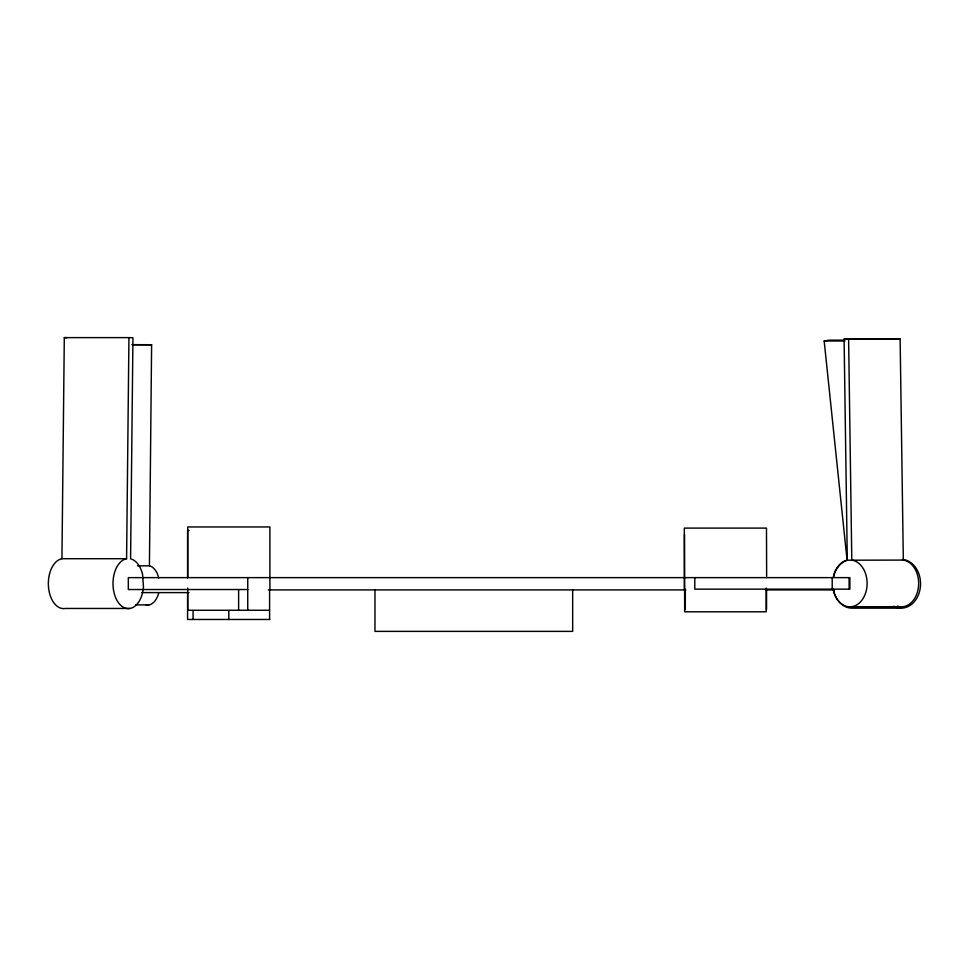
<?xml version="1.0" encoding="UTF-8"?>
<svg xmlns="http://www.w3.org/2000/svg" width="969" height="969" viewBox="0 0 969 969"><rect width="100%" height="100%" fill="white"/><g stroke="black" fill="none" stroke-linecap="round" stroke-linejoin="round"><path stroke-width="1.45" d="M130.064 608.459L65.42 608.459A25.037 15.334 -90 0 1 48.45 586.415A25.037 15.334 -90 0 1 61.943 558.713L64.305 337.624L128.938 337.624L132.947 337.733L130.585 558.822A25.037 15.334 -90 0 1 142.588 574.399L143.485 587.287L142.382 593.561A25.037 15.334 -90 0 1 116.001 598.479A25.037 15.334 -90 0 1 126.588 558.713L128.938 337.624M158.795 578.021L157.293 573.575A19.707 11.991 90 0 0 149.42 565.823L151.612 344.734L132.123 344.649M158.759 592.604L158.662 593.149A19.707 11.991 -90 0 1 145.895 604.801M897.282 606.158A23.462 17.248 -90 0 0 918.394 587.517A23.462 17.248 -90 0 0 903.326 560.082L900.128 339.005L848.602 339.005L844.096 339.126L847.294 560.203A23.462 17.248 -90 0 0 833.824 574.847L833.401 577.463A24.382 19.368 -90 0 1 847.088 560.215L824.171 340.991L829.185 340.167L844.06 340.167M900.128 339.005L844.096 339.126M847.294 560.203L903.326 560.082M824.171 340.991L844.992 340.991M132.281 344.734L151.612 344.734M188.979 530.418L187.586 530.418L187.586 578.021M684.489 534.634L684.659 611.802L766.152 611.802L766.152 588.026M61.943 558.713L126.588 558.713M137.525 565.823L149.42 565.823M247.749 589.527L128.32 589.527L128.32 577.633L849.886 577.633L849.886 589.152L694.785 589.152L694.785 577.633M268.34 589.915L685.895 589.915M765.522 589.915L834.345 589.915M141.68 592.604L188.979 592.604M135.648 604.886L149.032 604.886M847.972 606.703L899.498 606.703M901.182 608.157L852.102 608.157A24.382 19.368 -90 0 1 833.401 590.085L833.388 589.915M269.188 610.264L187.732 610.264L187.732 588.013M269.733 619.47L187.586 619.47L187.586 592.604M64.305 337.624L66.97 337.697M833.316 589.152L834.091 592.786A23.462 17.248 -90 0 0 863.767 597.304A23.462 17.248 -90 0 0 851.799 560.082L848.602 339.005M849.11 577.633L849.11 589.152M832.214 577.633L832.214 589.152M766.649 577.633L766.479 528.105L684.332 528.105L684.38 589.915M766.552 589.213L766.552 609.489M685.313 589.213L685.313 609.489M572.667 589.915L572.667 631.376L374.967 631.376L374.967 589.915M269.891 589.915L269.891 526.954L187.732 526.954L187.732 577.633M269.6 589.915L269.6 619.47M247.749 577.633L247.749 610.264M238.616 589.527L238.616 610.264M228.805 610.603L228.805 619.47M193.085 610.518L193.085 619.47M902.442 559.44A24.382 19.368 -90 0 1 920.041 589.309A24.382 19.368 -90 0 1 893.769 606.303"/></g></svg>
